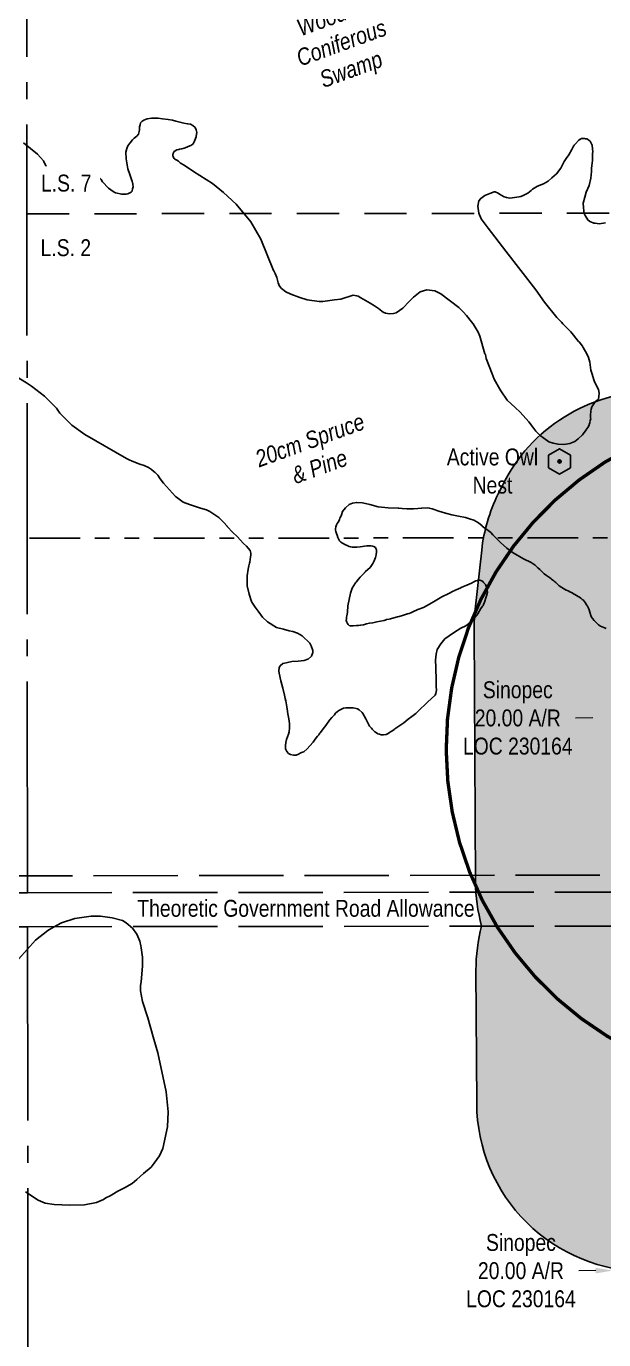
# Model space of a CAD drawing. Extents: x 498999 to 517977, y 6011694 to 6019262.
# Drawn here: x 503979 to 504321, y 6016394 to 6017171 of the extents above; entities that cross this region are included whole.
import ezdxf
from ezdxf.enums import TextEntityAlignment as Align

# ---------------------------------------------------------------- set-up
doc = ezdxf.new("R2010")
doc.units = 0
doc.header["$LTSCALE"] = 5
doc.header["$PDSIZE"] = 0.5
for name, pattern in [('foc-BUFFER', [16.75, 15, -1.75]), ('foc-DRILLPATH', [14.75, 6, -1.75, 1.75, -1.75, 1.75, -1.75]), ('foc-LSD', [8, 5, -3]), ('foc-QUARTERLINE', [33, 25, -3, 2, -3]), ('foc-UNSURVEYED', [12.5, 10, -2.5])]:
    doc.linetypes.add(name, pattern=pattern)
doc.layers.get('Defpoints').update_dxf_attribs({"color": 9})
for name, color, linetype in [('AUX-BUFFER', 7, 'foc-BUFFER'), ('CG-NOTES', 7, 'Continuous'), ('L-ROAD-T', 7, 'Continuous'), ('L-SECQ', 8, 'foc-QUARTERLINE'), ('L-SECTION-LSD', 7, 'foc-LSD'), ('L-USEC', 7, 'foc-UNSURVEYED'), ('P-BUFFER-H 30m', 51, 'Continuous'), ('P-PDRILLPATH', 12, 'foc-DRILLPATH'), ('T-BUSH-T', 110, 'Continuous'), ('WETLAND', 143, 'Continuous'), ('WETLAND-T', 146, 'Continuous')]:
    doc.layers.add(name, color=color, linetype=linetype)
doc.layers.add('F-AR-T', color=190, linetype='Continuous', lineweight=9)
doc.styles.add('100L', font='ARIALN.TTF', dxfattribs={"height": 11})
doc.styles.add('80CG', font='ARIALN.TTF', dxfattribs={"height": 10})
doc.styles.add('80L', font='ARIALN.TTF', dxfattribs={"height": 10})
doc.dimstyles.new('Compass 5 000', dxfattribs={"dimscale": 5, "dimtxt": 9, "dimasz": 2, "dimexe": 0.2, "dimexo": 0.0625, "dimgap": 0.5, "dimtad": 0, "dimtih": 1, "dimtoh": 1, "dimzin": 0, "dimdsep": 46, "dimtxsty": '80CG', "dimcen": 0.1, "dimse1": 1, "dimse2": 1, "dimclrd": 256, "dimclrt": 256, "dimaunit": 1, "dimadec": 4, "dimazin": 0, "dimtfac": 0.06, "dimtofl": 0, "dimtmove": 0, "dimatfit": 1, "dimfxl": 0.2, "dimtolj": 1, "dimtzin": 0, "dimlwd": -1, "dimarcsym": 0})

# ---------------------------------------------------------------- blocks, each defined once
blk = doc.blocks.new('label_road_theoretic')
at = {"layer": 'L-ROAD-T', "style": '80L'}
blk.add_text('Theoretic Government Road Allowance', height=10, dxfattribs=at).set_placement((0, 0), align=Align.MIDDLE_CENTER)
blk = doc.blocks.new('*D187')
at = {"layer": 'Defpoints', "color": 0, "transparency": 16777216}
for p in [(504324.27, 6016768.35), (504344.26, 6016768.46), (504324.31, 6016761.93)]:
    blk.add_point(p, dxfattribs=at)
at = {"layer": 'F-AR-T', "transparency": 16777216}
for p, q in [((504314.31, 6016761.88), (504304.2, 6016761.82)), ((504354.3, 6016762.09), (504364.3, 6016762.15))]:
    blk.add_line(p, q, dxfattribs=at)
for points in [[(504314.3, 6016763.54), (504314.32, 6016760.21), (504324.31, 6016761.93)], [(504354.29, 6016763.76), (504354.31, 6016760.43), (504344.3, 6016762.04)]]:
    blk.add_solid(points, dxfattribs=at)
at = {"layer": 'F-AR-T', "transparency": 16777216, "insert": (504269.91, 6016761.82), "char_height": 10, "attachment_point": 5, "style": '80CG'}
blk.add_mtext('\\A1;Sinopec\\P20.00 A/R\\PLOC 230164', dxfattribs=at)
blk = doc.blocks.new('NEST_ACTIVE')
h = blk.add_hatch(color=90)
h.dxf.hatch_style = 1
h.paths.add_polyline_path([(-6.5, -3.75), (0, -7.5), (6.5, -3.75), (6.5, 3.75), (0, 7.5), (-6.5, 3.75)])
h = blk.add_hatch(color=13)
h.dxf.hatch_style = 1
edge = h.paths.add_edge_path()
edge.add_arc((0, 0), 1, 0, 360)
at = {"color": 13, "flags": 128}
blk.add_lwpolyline([(-6.5, -3.75), (0, -7.5), (6.5, -3.75), (6.5, 3.75), (0, 7.5), (-6.5, 3.75)], close=True, dxfattribs=at)
at = {"color": 13}
blk.add_circle((0, 0), 1, dxfattribs=at)
blk = doc.blocks.new('*D197')
at = {"layer": 'Defpoints', "color": 0, "transparency": 16777216}
for p in [(504326.07, 6016434.6), (504326.09, 6016429.86), (504346.08, 6016429.97)]:
    blk.add_point(p, dxfattribs=at)
at = {"layer": 'F-AR-T', "transparency": 16777216}
for p, q in [((504316.07, 6016434.54), (504306.07, 6016434.49)), ((504356.06, 6016434.76), (504366.06, 6016434.81))]:
    blk.add_line(p, q, dxfattribs=at)
for points in [[(504316.06, 6016436.21), (504316.08, 6016432.88), (504326.07, 6016434.6)], [(504356.05, 6016436.43), (504356.07, 6016433.09), (504346.06, 6016434.71)]]:
    blk.add_solid(points, dxfattribs=at)
at = {"layer": 'F-AR-T', "transparency": 16777216, "insert": (504271.78, 6016434.49), "char_height": 10, "attachment_point": 5, "style": '80CG'}
blk.add_mtext('\\A1;Sinopec\\P20.00 A/R\\PLOC 230164', dxfattribs=at)

msp = doc.modelspace()

# ---------------------------------------------------------------- hatches: boundary and pattern name
at = {"layer": 'P-BUFFER-H 30m'}
h = msp.add_hatch(color=256, dxfattribs=at)
h.dxf.hatch_style = 1
edge = h.paths.add_edge_path()
edge.add_arc((504345.099, 6016612.976), 99.947, 165.11382, 180.307967)
edge.add_line((504245.154, 6016612.439), (504245.578, 6016533.482))
edge.add_arc((504345.524, 6016534.019), 99.947, 180.307967, 270.307967)
edge.add_line((504346.061, 6016434.074), (504446.006, 6016434.611))
edge.add_arc((504445.469, 6016534.557), 99.947, 270.307967, 360.307967)
edge.add_line((504545.414, 6016535.094), (504545.245, 6016566.521))
edge.add_line((504545.245, 6016566.521), (504575.235, 6016566.68))
edge.add_arc((504574.705, 6016666.625), 99.947, 270.30365, 360.30365)
edge.add_line((504674.65, 6016667.155), (504673.644, 6016857.051))
edge.add_arc((504573.699, 6016856.521), 99.947, 0.30365, 90.30365)
edge.add_line((504573.169, 6016956.466), (504349.864, 6016955.283))
edge.add_arc((504350.394, 6016855.338), 99.947, 90.30365, 153.698245)
edge.add_line((504260.794, 6016899.624), (504258.274, 6016894.524))
edge.add_arc((504347.873, 6016850.238), 99.947, 153.698245, 173.691301)
edge.add_line((504248.532, 6016861.22), (504244.67, 6016826.292))
edge.add_arc((504344.012, 6016815.309), 99.947, 173.691301, 180.30365)
edge.add_line((504244.066, 6016814.78), (504244.861, 6016664.877))
edge.add_arc((504344.806, 6016665.407), 99.947, 180.30365, 195.5268)

# ---------------------------------------------------------------- linework, layer by layer
at = {"layer": 'AUX-BUFFER', "color": 251, "linetype": 'foc-BUFFER', "const_width": 1.999, "flags": 128}
msp.add_lwpolyline([(504664.926, 6016843.186, 0.2704023), (504490.469, 6016943.968), (504426.539, 6016943.692, 0.4142136), (504227.511, 6016742.938, 0.4142136), (504428.265, 6016543.91), (504492.195, 6016544.186, 0.4142136), (504691.223, 6016744.94, 0.0527559), (504686.617, 6016786.752, 0.0527559)], format="xyb", dxfattribs=at)
at = {"layer": 'L-SECQ', "flags": 128}
for points in [[(503979.438, 6016658.366), (503978.736, 6017423.881)], [(503980.168, 6015863.489), (503979.456, 6016638.249)]]:
    msp.add_lwpolyline(points, dxfattribs=at)
at = {"layer": 'L-SECTION-LSD', "flags": 128}
msp.add_lwpolyline([(503979.069, 6017060.452), (504782.337, 6017061.212)], dxfattribs=at)
at = {"layer": 'L-USEC'}
for p, q in [((503979.428, 6016668.407), (503577.76, 6016668.018)), ((504381.093, 6016668.797), (503979.428, 6016668.407)), ((503577.765, 6016657.976), (503979.436, 6016658.366)), ((503577.784, 6016637.859), (503979.456, 6016638.249)), ((503979.456, 6016638.249), (504381.123, 6016638.638))]:
    msp.add_line(p, q, dxfattribs=at)
msp.add_lwpolyline([(503979.436, 6016658.366), (504381.103, 6016658.755), (504782.768, 6016659.146)], dxfattribs=at)
at = {"layer": 'P-BUFFER-H 30m', "flags": 128}
msp.add_lwpolyline([(504248.507, 6016638.652, 0.0663943), (504245.154, 6016612.439), (504245.578, 6016533.482, 0.4142136), (504346.061, 6016434.074), (504446.006, 6016434.611, 0.4142136), (504545.414, 6016535.094), (504545.245, 6016566.521), (504575.235, 6016566.68, 0.4142136), (504674.65, 6016667.155), (504673.644, 6016857.051, 0.4142136), (504573.169, 6016956.466), (504349.864, 6016955.283, 0.2838888), (504260.794, 6016899.624), (504258.274, 6016894.524, 0.0874581), (504248.532, 6016861.22), (504244.67, 6016826.292, 0.0288598), (504244.066, 6016814.78), (504244.861, 6016664.877, 0.0665214), (504248.507, 6016638.652)], format="xyb", dxfattribs=at)
at = {"layer": 'P-PDRILLPATH', "flags": 128}
msp.add_lwpolyline([(504449.412, 6016743.927), (504572.642, 6016868.829), (500022.412, 6016864.315)], dxfattribs=at)
at = {"layer": 'WETLAND'}
for points in [[(504321.973, 6017055.182), (504318.15, 6017054.594), (504315.751, 6017054.867), (504314.779, 6017054.978), (504314.525, 6017055.085), (504312.56, 6017055.912), (504311.428, 6017056.816), (504309.853, 6017059.399), (504309.416, 6017060.312), (504309.34, 6017060.584), (504309.052, 6017062.256), (504308.758, 6017064.168), (504308.687, 6017066.686), (504309.544, 6017070.31), (504310.422, 6017073.215), (504312.231, 6017077.107), (504313.245, 6017081.497), (504313.59, 6017085.464), (504313.631, 6017086.986), (504313.617, 6017087.466), (504313.617, 6017087.466), (504314.012, 6017090.477), (504314.088, 6017092.039), (504314.157, 6017093.841), (504314.209, 6017096.243), (504314.301, 6017097.206), (504314.25, 6017099.004), (504313.953, 6017101.036), (504313.439, 6017102.221), (504312.936, 6017103.047), (504312.727, 6017103.361), (504312.192, 6017103.866), (504311.211, 6017104.618), (504310.899, 6017104.738), (504310.123, 6017104.887), (504309.52, 6017104.99), (504308.078, 6017105.069), (504307.602, 6017104.936), (504307.124, 6017104.715), (504306.951, 6017104.617), (504306.161, 6017103.96), (504303.813, 6017101.685), (504303.308, 6017100.991), (504303.161, 6017100.73), (504302.998, 6017100.451), (504302.023, 6017098.537), (504300.193, 6017095.366), (504298.576, 6017093.16), (504297.424, 6017091.447), (504295.368, 6017087.443), (504292.781, 6017084.092), (504290.139, 6017081.76), (504287.829, 6017079.722), (504285.139, 6017078.158), (504281.518, 6017076.836), (504278.688, 6017075.075), (504277.753, 6017074.209), (504275.875, 6017072.715), (504275.049, 6017072.212), (504273.038, 6017071.195), (504271.733, 6017070.678), (504270.797, 6017070.507), (504265.294, 6017069.793), (504263.23, 6017070.077), (504261.777, 6017070.516), (504260.481, 6017071.29), (504259.092, 6017072.119), (504258.359, 6017072.579), (504257.966, 6017072.813), (504256.899, 6017073.257), (504256.509, 6017073.366), (504255.997, 6017073.352), (504253.379, 6017072.557), (504250.295, 6017071.27), (504247.945, 6017069.523), (504246.787, 6017068.05), (504246.156, 6017064.912), (504246.751, 6017060.849), (504248.285, 6017057.533), (504252.285, 6017051.886), (504262.752, 6017038.263), (504280.678, 6017015.49), (504285.671, 6017008.187), (504292.977, 6016998.969), (504295.848, 6016996.256), (504296.611, 6016995.302), (504301.303, 6016990.635), (504305.848, 6016984.859), (504306.276, 6016984.536), (504308.27, 6016981.952), (504308.623, 6016981.325), (504310.797, 6016977.464), (504311.817, 6016975.333), (504312.618, 6016972.475), (504313.227, 6016967.932), (504313.761, 6016966.028), (504315.09, 6016961.505), (504316.11, 6016959.374), (504317.637, 6016956.297), (504318.178, 6016954.153), (504317.993, 6016952.227), (504317.801, 6016950.837), (504316.855, 6016950.035), (504315.683, 6016949.042), (504314.532, 6016947.329), (504313.846, 6016946.11), (504313.407, 6016944.657), (504313.261, 6016943.596), (504313.208, 6016943.211), (504313.016, 6016941.526), (504313.07, 6016939.607), (504313.093, 6016938.808), (504312.871, 6016938.162), (504312.517, 6016936.552), (504312.22, 6016935.743), (504312.108, 6016935.46), (504311.548, 6016934.044), (504310.674, 6016932.932), (504310.39, 6016932.571), (504308.313, 6016929.632), (504305.743, 6016927.159), (504303.626, 6016925.659), (504300.782, 6016924.379), (504297.198, 6016923.797), (504293.834, 6016923.942), (504290.936, 6016924.579), (504288.271, 6016925.464), (504285.332, 6016927.541), (504283.126, 6016929.158), (504280.653, 6016931.728), (504278.885, 6016934.02), (504278.66, 6016934.312), (504277.167, 6016936.189), (504276.423, 6016937.239), (504271.257, 6016942.995), (504268.266, 6016945.704), (504263.649, 6016950.066), (504259.847, 6016955.666), (504259.376, 6016956.575), (504256.012, 6016962.419), (504254.638, 6016965.59), (504251.227, 6016974.8), (504250.79, 6016977.031), (504250.482, 6016977.564), (504247.347, 6016987.979), (504246.352, 6016990.277), (504243.46, 6016995.238), (504243.325, 6016995.471), (504242.495, 6016996.527), (504239.566, 6017000.256), (504237.609, 6017002.389), (504234.896, 6017004.952), (504224.346, 6017013.053), (504220.694, 6017014.869), (504216.117, 6017015.46), (504212.075, 6017014.145), (504208.079, 6017011.152), (504205.516, 6017008.439), (504201.788, 6017004.493), (504197.942, 6017001.846), (504196.354, 6017001.459), (504193.963, 6017001.151), (504191.551, 6017001.563), (504190.254, 6017002.236), (504189.359, 6017002.701), (504187.393, 6017004.325), (504184.947, 6017005.936), (504182.501, 6017007.546), (504176.89, 6017010.747), (504175.265, 6017011.634), (504174.458, 6017011.878), (504172.414, 6017012.16), (504165.062, 6017009.95), (504161.386, 6017009.467), (504154.452, 6017008.551), (504152.704, 6017008.464), (504152.294, 6017008.49), (504145.065, 6017009.485), (504140.708, 6017010.801), (504135.371, 6017012.81), (504132.452, 6017014.167), (504129.84, 6017016.253), (504128.753, 6017017.662), (504127.979, 6017019.56), (504127.171, 6017022.657), (504126.144, 6017025.028), (504125.377, 6017026.687), (504125.238, 6017026.867), (504117.646, 6017045.428), (504111.837, 6017055.583), (504103.138, 6017066.137), (504095.5, 6017073.12), (504089.108, 6017078.459), (504077.866, 6017085.581), (504072.242, 6017089.261), (504070.034, 6017090.359), (504069.593, 6017091.083), (504068.908, 6017091.671), (504067.981, 6017092.252), (504067.489, 6017092.481), (504067.406, 6017092.539), (504067.119, 6017092.652), (504066.625, 6017092.942), (504066.313, 6017093.237), (504065.872, 6017093.831), (504065.676, 6017094.311), (504065.603, 6017094.734), (504065.593, 6017095.099), (504065.582, 6017095.463), (504065.688, 6017096.012), (504065.798, 6017096.42), (504065.853, 6017096.624), (504066.143, 6017097.118), (504066.854, 6017097.745), (504067.916, 6017098.282), (504069.197, 6017098.601), (504069.438, 6017098.669), (504070.628, 6017098.856), (504070.948, 6017098.954), (504072.333, 6017099.358), (504073.776, 6017099.885), (504074.615, 6017100.273), (504076.116, 6017100.862), (504077.306, 6017101.746), (504077.784, 6017102.288), (504078.008, 6017102.676), (504078.258, 6017103.064), (504079.295, 6017105.98), (504079.357, 6017106.479), (504079.674, 6017108.556), (504079.372, 6017110.244), (504078.727, 6017111.562), (504077.48, 6017112.741), (504076.003, 6017113.428), (504074.294, 6017113.744), (504072.099, 6017114.046), (504069.773, 6017114.709), (504067.325, 6017115.368), (504065.367, 6017115.919), (504062.805, 6017116.333), (504059.515, 6017116.725), (504056.835, 6017117.013), (504052.827, 6017117.021), (504050.407, 6017116.71), (504048.368, 6017115.802), (504047.175, 6017115.039), (504046.864, 6017114.743), (504046.451, 6017114.236), (504046.135, 6017113.188), (504045.805, 6017111.964), (504045.735, 6017110.141), (504045.642, 6017109.166), (504045.42, 6017108.432), (504045.198, 6017107.697), (504044.143, 6017106.331), (504042.718, 6017105.197), (504041.65, 6017104.317), (504040.305, 6017102.563), (504040.128, 6017102.331), (504038.959, 6017100.719), (504038.276, 6017099.121), (504037.731, 6017096.919), (504037.966, 6017092.918), (504038.862, 6017086.993), (504040.169, 6017083.751), (504040.983, 6017080.738), (504041.359, 6017079.846), (504041.91, 6017078.032), (504041.958, 6017076.333), (504041.746, 6017075.234), (504041.454, 6017074.028), (504041.42, 6017073.889), (504040.952, 6017073.269), (504040.935, 6017073.251), (504039.763, 6017072.583), (504038.913, 6017072.361), (504037.949, 6017072.091), (504035.28, 6017072.015), (504031.612, 6017072.882), (504031.113, 6017073.133), (504030.216, 6017073.584), (504027.341, 6017075.668), (504023.896, 6017079.464), (504023.014, 6017080.755), (504022.634, 6017081.129), (504018.386, 6017085.32), (504017.273, 6017086.017), (504016.547, 6017086.41), (504016.102, 6017086.651), (504014.476, 6017087.059), (504014.205, 6017087.144), (504012.136, 6017087.328), (504010.797, 6017087.412), (504008.249, 6017087.339), (504007.407, 6017087.073), (504006.925, 6017086.938), (504005.732, 6017086.175), (504004.483, 6017085.447), (504002.129, 6017084.258), (504001.063, 6017083.796), (504000.224, 6017083.408), (503999.021, 6017083.009), (503998.421, 6017082.75), (503997.211, 6017082.594), (503996.483, 6017082.573), (503995.509, 6017082.667), (503994.653, 6017082.886), (503994.036, 6017083.232), (503993.389, 6017083.533), (503992.923, 6017083.93), (503992.733, 6017084.197), (503989.151, 6017091.413), (503988.85, 6017091.873), (503985.29, 6017095.852), (503977.097, 6017102.426)], [(503970.784, 6016965.321), (503978.819, 6016960.327), (503981.911, 6016958.35), (503989.61, 6016952.374), (503996.612, 6016945.287), (503998.594, 6016942.437), (504003.267, 6016937.581), (504005.711, 6016935.272), (504013.324, 6016929.791), (504038.02, 6016915.432), (504039.689, 6016914.645), (504041.4, 6016914.01), (504046.066, 6016912.199), (504048.52, 6016911.297), (504051.103, 6016910.156), (504052.836, 6016908.991), (504054.568, 6016907.629), (504055.072, 6016907.233), (504056.576, 6016905.575), (504058.091, 6016903.554), (504059.987, 6016900.936), (504063.502, 6016896.906), (504067.215, 6016893.08), (504067.63, 6016892.652), (504071.682, 6016889.705), (504075.405, 6016888.257), (504082.027, 6016886.016), (504085.444, 6016885.085), (504087.546, 6016884.108), (504092.745, 6016880.612), (504095.747, 6016877.54), (504097.654, 6016875.379), (504097.754, 6016875.289), (504101.028, 6016871.669), (504103.754, 6016869.266), (504107.511, 6016865.244), (504109.258, 6016863.593), (504110.264, 6016862.407), (504111.276, 6016860.978), (504111.802, 6016859.536), (504111.837, 6016858.323), (504111.622, 6016857.345), (504111.226, 6016854.176), (504111.008, 6016853.456), (504110.56, 6016851.971), (504110.129, 6016850.016), (504109.511, 6016846.112), (504109.635, 6016841.744), (504109.683, 6016840.045), (504110.792, 6016835.219), (504112.139, 6016830.778), (504112.261, 6016830.524), (504114.41, 6016827.549), (504116.056, 6016825.167), (504118.586, 6016821.596), (504121.581, 6016818.766), (504127.016, 6016815.52), (504131.055, 6016814.42), (504134.48, 6016813.545), (504136.682, 6016813.001), (504139.5, 6016812.109), (504142.218, 6016810.486), (504146.71, 6016806.241), (504147.487, 6016804.563), (504148.415, 6016801.796), (504148.449, 6016800.583), (504147.662, 6016798.375), (504145.726, 6016796.714), (504145.526, 6016796.614), (504143.351, 6016795.98), (504139.85, 6016795.481), (504135.971, 6016795.25), (504130.902, 6016794.135), (504130.754, 6016794.048), (504129.119, 6016792.748), (504128.844, 6016792.457), (504128.544, 6016791.639), (504128.353, 6016789.812), (504128.515, 6016788.359), (504129.617, 6016783.776), (504130.711, 6016779.435), (504131.799, 6016775.336), (504132.012, 6016773.435), (504132.446, 6016772.076), (504132.89, 6016769.707), (504133.243, 6016767.241), (504133.693, 6016764.217), (504134.261, 6016761.319), (504134.583, 6016758.535), (504134.659, 6016755.865), (504134.471, 6016753.917), (504134.429, 6016753.697), (504134.03, 6016752.326), (504132.91, 6016749.015), (504132.473, 6016747.302), (504132.282, 6016745.475), (504132.215, 6016743.53), (504133.11, 6016741.977), (504133.99, 6016740.909), (504135.224, 6016740.215), (504137.058, 6016739.782), (504138.635, 6016739.826), (504139.956, 6016740.35), (504141.392, 6016741.119), (504141.871, 6016741.341), (504143.07, 6016741.895), (504145.228, 6016743.631), (504148.437, 6016747.283), (504148.501, 6016747.393), (504148.618, 6016747.517), (504149.784, 6016749.251), (504151.192, 6016750.991), (504152.032, 6016751.88), (504152.258, 6016752.289), (504152.682, 6016752.889), (504152.832, 6016753.102), (504153, 6016753.297), (504154.59, 6016755.338), (504156.113, 6016757.324), (504158.329, 6016760.544), (504159.74, 6016762.163), (504160.415, 6016762.719), (504161.011, 6016763.406), (504161.273, 6016763.785), (504161.977, 6016764.655), (504163.038, 6016765.778), (504164.231, 6016766.541), (504166.63, 6016767.58), (504168.079, 6016767.864), (504170.385, 6016767.93), (504172.291, 6016767.825), (504174.162, 6016767.49), (504175.02, 6016767.211), (504175.984, 6016766.727), (504177.69, 6016765.174), (504177.752, 6016765.103), (504178.131, 6016764.551), (504179.887, 6016761.259), (504182.112, 6016757.085), (504183.211, 6016755.724), (504183.617, 6016755.25), (504184.584, 6016754.336), (504185.302, 6016753.658), (504186.17, 6016753.015), (504187.034, 6016752.554), (504187.893, 6016752.214), (504188.994, 6016751.941), (504190.334, 6016751.797), (504191.963, 6016752.147), (504193.042, 6016752.663), (504193.995, 6016753.298), (504194.411, 6016753.613), (504195.308, 6016754.124), (504196.738, 6016755.076), (504197.113, 6016755.444), (504202.399, 6016758.879), (504205.006, 6016761.139), (504207.149, 6016762.657), (504209.528, 6016764.425), (504210.729, 6016765.771), (504216.503, 6016771.12), (504220.929, 6016775.414), (504221.387, 6016776.399), (504221.704, 6016778.259), (504221.641, 6016780.478), (504221.557, 6016783.438), (504221.484, 6016786.027), (504221.379, 6016789.726), (504221.316, 6016791.946), (504221.201, 6016796.015), (504221.466, 6016799.725), (504222.132, 6016802.335), (504224.257, 6016805.727), (504226.763, 6016808.76), (504231.847, 6016812.236), (504236.213, 6016814.951), (504239.13, 6016816.515), (504241.667, 6016818.438), (504244.183, 6016821.101), (504245.739, 6016822.748), (504246.255, 6016823.492), (504248.095, 6016826.765), (504249.09, 6016828.084), (504249.34, 6016828.559), (504249.653, 6016829.012), (504250.21, 6016830.527), (504251.14, 6016833.608), (504251.402, 6016834.171), (504251.74, 6016835.291), (504251.894, 6016836.406), (504251.649, 6016838.528), (504251.237, 6016839.997), (504250.751, 6016840.816), (504250.27, 6016841.45), (504249.699, 6016841.989), (504249.316, 6016842.441), (504248.561, 6016842.975), (504247.998, 6016843.237), (504247.438, 6016843.406), (504246.695, 6016843.478), (504245.041, 6016843.06), (504243.852, 6016842.564), (504242.486, 6016841.785), (504241.027, 6016841.003), (504239.748, 6016840.411), (504237.825, 6016839.709), (504236.453, 6016839.115), (504236.214, 6016838.994), (504233.343, 6016837.823), (504232.796, 6016837.53), (504232.524, 6016837.337), (504231.702, 6016836.944), (504228.967, 6016835.478), (504224.95, 6016833.513), (504220.944, 6016831.178), (504217.667, 6016829.234), (504214.02, 6016827.28), (504210.723, 6016826.075), (504207.804, 6016824.678), (504206.542, 6016824.175), (504205.604, 6016823.802), (504204.618, 6016823.473), (504201.662, 6016822.487), (504199.563, 6016821.914), (504198.631, 6016821.66), (504196.517, 6016821.137), (504194.498, 6016820.525), (504193.78, 6016820.393), (504192.104, 6016820.087), (504191.271, 6016819.839), (504190.727, 6016819.677), (504186.494, 6016818.817), (504184.103, 6016818.286), (504181.984, 6016817.949), (504180.33, 6016817.532), (504178.583, 6016817.112), (504176.741, 6016816.782), (504175.449, 6016816.653), (504174.432, 6016816.624), (504172.403, 6016816.381), (504170.738, 6016816.334), (504170.083, 6016816.593), (504169.42, 6016817.13), (504168.939, 6016817.764), (504168.545, 6016818.586), (504168.332, 6016819.598), (504168.395, 6016820.618), (504168.461, 6016821.545), (504168.623, 6016822.383), (504168.779, 6016823.405), (504168.94, 6016824.243), (504168.964, 6016824.382), (504168.932, 6016824.52), (504169.197, 6016828.23), (504170.837, 6016835.681), (504171.863, 6016838.671), (504173.799, 6016841.913), (504174.165, 6016842.346), (504175.595, 6016844.145), (504176.581, 6016845.284), (504176.581, 6016845.284), (504177.749, 6016846.52), (504177.929, 6016846.711), (504179.007, 6016847.852), (504179.065, 6016847.918), (504179.728, 6016848.52), (504181.171, 6016849.857), (504182.435, 6016851.003), (504183.328, 6016852.139), (504184.036, 6016853.27), (504184.914, 6016854.961), (504185.601, 6016856.831), (504185.924, 6016858.506), (504186.247, 6016860.182), (504186.21, 6016861.476), (504185.819, 6016862.206), (504185.618, 6016862.755), (504184.673, 6016863.469), (504183.928, 6016863.633), (504182.813, 6016863.786), (504181.703, 6016863.755), (504180.408, 6016863.718), (504176.534, 6016863.238), (504174.505, 6016862.995), (504173.21, 6016862.959), (504171.726, 6016863.102), (504170.863, 6016863.268), (504170.05, 6016863.424), (504168.74, 6016863.943), (504167.424, 6016864.646), (504165.168, 6016865.878), (504164.217, 6016866.776), (504163.631, 6016867.87), (504163.235, 6016868.784), (504162.828, 6016870.069), (504162.427, 6016871.168), (504162.025, 6016872.267), (504162.004, 6016873.007), (504161.978, 6016873.932), (504162.131, 6016875.047), (504162.47, 6016876.167), (504162.999, 6016877.108), (504163.532, 6016877.863), (504163.887, 6016878.429), (504164.23, 6016879.364), (504164.579, 6016880.114), (504164.748, 6016880.674), (504165.103, 6016881.24), (504165.277, 6016881.615), (504165.446, 6016882.175), (504166.134, 6016884.045), (504167.92, 6016886.317), (504170.087, 6016888.23), (504171.916, 6016889.022), (504174.495, 6016889.466), (504177.835, 6016889.19), (504182.305, 6016888.206), (504187.156, 6016886.863), (504193.096, 6016886.291), (504198.982, 6016886.164), (504199.395, 6016886.099), (504201.342, 6016885.969), (504204.124, 6016885.771), (504208.106, 6016885.699), (504210.693, 6016885.864), (504213, 6016886.115), (504213.047, 6016886.123), (504216.627, 6016886.268), (504217.442, 6016886.148), (504219.119, 6016885.733), (504220.427, 6016885.307), (504222.578, 6016884.535), (504225.754, 6016883.515), (504227.804, 6016883.018), (504230.789, 6016882.177), (504234.792, 6016881.365), (504238.977, 6016880.651), (504241.313, 6016879.884), (504243.839, 6016878.937), (504246.66, 6016877.351), (504248.747, 6016875.559), (504248.817, 6016875.489), (504251.171, 6016873.713), (504251.582, 6016873.511), (504253.854, 6016871.724), (504255.191, 6016870.281), (504256.718, 6016868.659), (504259.576, 6016865.778), (504263.375, 6016862.369), (504267.153, 6016859.699), (504273.361, 6016856.173), (504277.868, 6016853.895), (504280.145, 6016852.395), (504281.447, 6016851.212), (504281.844, 6016850.768), (504282.986, 6016849.69), (504284.127, 6016848.611), (504285.553, 6016847.264), (504286.972, 6016846.193), (504288.671, 6016845.038), (504289.49, 6016844.444), (504289.902, 6016844.055), (504290.66, 6016843.429), (504291.228, 6016842.982), (504291.891, 6016842.445), (504292.364, 6016842.089), (504293.22, 6016841.28), (504294.454, 6016840.204), (504297.665, 6016838.083), (504298.596, 6016837.614), (504298.786, 6016837.55), (504299.724, 6016837.114), (504300.757, 6016836.588), (504302.073, 6016835.885), (504302.333, 6016835.737), (504304.707, 6016834.386), (504305.743, 6016833.768), (504306.496, 6016833.326), (504307.251, 6016832.793), (504307.289, 6016832.775), (504308.151, 6016832.078), (504308.766, 6016831.586), (504309.093, 6016831.259), (504310.053, 6016830.009), (504310.109, 6016829.912), (504310.693, 6016828.91), (504311.179, 6016828.091), (504311.863, 6016826.815), (504312.164, 6016825.99), (504312.671, 6016824.431), (504313.186, 6016822.595), (504313.68, 6016821.498), (504314.258, 6016820.682), (504315.122, 6016819.595), (504316.359, 6016818.427), (504317.785, 6016817.079), (504318.956, 6016816.267), (504320.819, 6016815.362), (504322.292, 6016814.801)], [(503978.262, 6016481.159), (503985.8, 6016476.235), (503985.852, 6016476.217), (503989.905, 6016474.448), (503995.262, 6016473.811), (504004.272, 6016473.301), (504013.147, 6016473.553), (504020.271, 6016474.901), (504024.517, 6016476.741), (504025.794, 6016477.59), (504028.374, 6016478.814), (504029.454, 6016479.459), (504032.976, 6016481.565), (504036.927, 6016483.682), (504041.443, 6016486.103), (504044.241, 6016488.474), (504048.151, 6016492.023), (504052.627, 6016495.875), (504054.566, 6016498.222), (504057.593, 6016502.606), (504059.684, 6016506.842), (504062.356, 6016519.632), (504062.719, 6016528.588), (504061.675, 6016540.542), (504056.723, 6016563.61), (504054.316, 6016571.542), (504053.878, 6016572.984), (504050.691, 6016584.355), (504047.552, 6016594.008), (504046.385, 6016600.171), (504046.327, 6016603.513), (504046.761, 6016605.603), (504047.636, 6016614.893), (504047.484, 6016620.232), (504046.84, 6016625.8), (504046.591, 6016626.948), (504046.002, 6016629.662), (504044.186, 6016633.74), (504041.656, 6016637.312), (504037.92, 6016640.606), (504035.694, 6016642), (504029.593, 6016643.558), (504022.789, 6016644.549), (504017.167, 6016644.389), (504007.487, 6016643.143), (503999.547, 6016640.489), (503994.762, 6016637.925), (503991.41, 6016635.912), (503984.246, 6016630.2), (503974.247, 6016619.13)]]:
    msp.add_lwpolyline(points, dxfattribs=at)

# ---------------------------------------------------------------- block references
msp.add_blockref('NEST_ACTIVE', (504294.644, 6016913.769))
at = {"layer": 'CG-NOTES', "xscale": 0.99946605, "yscale": 0.99946605, "zscale": 0.99946605}
msp.add_blockref('label_road_theoretic', (504144.424, 6016649.131), dxfattribs=at)

# ---------------------------------------------------------------- texts
at = {"insert": (504226.487, 6016921.454), "char_height": 10, "attachment_point": 1, "style": '80L'}
msp.add_mtext_dynamic_manual_height_columns('\\pxqc;Active Owl Nest', width=56.84981, gutter_width=50, heights=[0], dxfattribs=at)
at = {"layer": 'T-BUSH-T', "insert": (504110.742, 6016918.641), "char_height": 9.99466, "attachment_point": 1, "rotation": 20, "style": '80L'}
msp.add_mtext_dynamic_manual_height_columns('\\pxqc;{\\fArial Narrow|b0|i1|c0|p34;20cm Spruce & Pine}', width=73.01461, gutter_width=49.973, heights=[0], dxfattribs=at)
at = {"layer": 'WETLAND-T', "insert": (504136.473, 6017174.319), "char_height": 10, "attachment_point": 1, "rotation": 20, "style": '80L'}
msp.add_mtext_dynamic_manual_height_columns('\\pxqc;{\\fArial Narrow|b0|i1|c0|p34;Wooded Coniferous Swamp}', width=45.73162, gutter_width=50, heights=[0], dxfattribs=at)

# ---------------------------------------------------------------- dimensions: what is measured, and where the dimension line sits
at = {"layer": 'F-AR-T'}
dim = msp.add_linear_dim(base=(504324.309, 6016761.931), p1=(504344.263, 6016768.459), p2=(504324.274, 6016768.351), angle=180.307967, text='Sinopec\\P20.00 A/R\\PLOC 230164', dimstyle='Compass 5 000', dxfattribs=at)
dim.commit()
dim.dimension.update_dxf_attribs({"geometry": '*D187', "text_midpoint": (504269.909, 6016761.823), "dimtype": 161})
dim = msp.add_aligned_dim(p1=(504346.083, 6016429.968), p2=(504326.094, 6016429.86), distance=-4.738, text='Sinopec\\P20.00 A/R\\PLOC 230164', dimstyle='Compass 5 000', dxfattribs=at)
dim.commit()
dim.dimension.update_dxf_attribs({"geometry": '*D197', "text_midpoint": (504271.778, 6016434.491)})

# ---------------------------------------------------------------- next in the draw order: texts
at = {"layer": 'L-SECTION-LSD', "char_height": 9.99466, "attachment_point": 1, "style": '100L', "bg_fill": 3, "box_fill_scale": 1.5, "bg_fill_color": 256, "bg_fill_transparency": 0}
for s, width, insert in [('\\pxqr;L.S. 7', 30.86398, (503986.473, 6017083.625)), ('\\pxqr;L.S. 2', 30.63705, (503986.473, 6017045.361))]:
    msp.add_mtext_dynamic_manual_height_columns(s, width=width, gutter_width=54.971, heights=[0], dxfattribs=dict(at, insert=insert))

doc.saveas('drawing.dxf')
